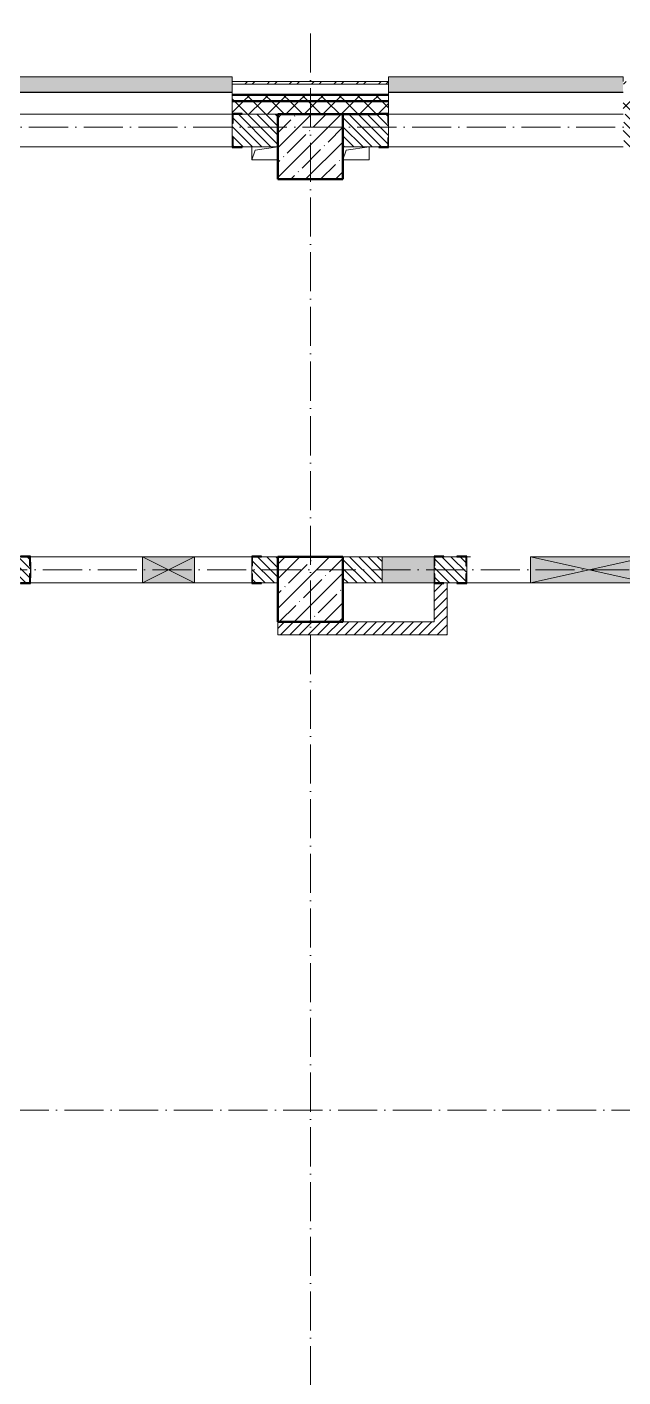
# Model space of a CAD drawing. Header units: millimetres. Extents: x 2294 to 908349, y -83289 to 219220.
# Drawn here: x 208009 to 212584, y 5806 to 16176 of the extents above; entities that cross this region are included whole.
import ezdxf

# ---------------------------------------------------------------- set-up
doc = ezdxf.new("R2010")
doc.units = ezdxf.units.MM
doc.linetypes.add('50_200_ШТРИХ_1Т_ш5_п1_п1_', pattern=[700, 500, -100, 0, -100])
for name, color, linetype, lineweight in [('A-DETL-GENF-OTLN', 7, 'Continuous', 9), ('A-GENM-____-MCUT', 7, 'Continuous', 25), ('A-GENM-____-OTLN', 7, 'Continuous', 9), ('A-GENM-____-OTLN-1', 7, 'Continuous', 25), ('A-GLAZ-____-OTLN', 7, 'Continuous', 9), ('A-WALL-____-MCUT-2', 7, 'Continuous', 50), ('A-WALL-____-MCUT-3', 7, 'Continuous', 9), ('A-WALL-____-OTLN', 7, 'Continuous', 9), ('A-WALL-____-PATT-1', 7, 'Continuous', 9), ('A-WALL-FNSH-MCUT-1', 7, 'Continuous', 9), ('I-WALL-____-OTLN', 7, 'Continuous', 9), ('S-COLS-____-MCUT', 7, 'Continuous', 50), ('S-COLS-____-OTLN', 7, 'Continuous', 9), ('S-GRID-____-OTLN-1', 7, '50_200_ШТРИХ_1Т_ш5_п1_п1_', 9)]:
    doc.layers.add(name, color=color, linetype=linetype, lineweight=lineweight)
doc.layers.add('A-GLAZ-____-OTLN-1', color=7, linetype='Continuous', lineweight=9, true_color=0xc0c0c0)
pattern_1 = [(45, (165583.51, 6025.28), (-70.71068, 70.71068), []), (135, (165583.51, 6025.28), (-70.71068, -70.71068), [])]
pattern_2 = [(135, (165583.507, 6025.276), (-35.35534, -35.35534), [])]
pattern_3 = [(45, (165583.507, 6025.276), (-35.35534, 35.35534), [])]

# ---------------------------------------------------------------- blocks, each defined once
blk = doc.blocks.new('3osi')
at = {"layer": 'S-GRID-____-OTLN-1', "color": 251, "ltscale": 0.6, "true_color": 0x636466}
for p, q in [((210183.5, 1542.7), (210183.5, 16175.8)), ((269657.9, 15406.3), (161153.7, 15406.3)), ((255902.3, 12006.3), (160914.7, 12006.3)), ((269510, 7856.3), (160914.7, 7856.3))]:
    blk.add_line(p, q, dxfattribs=at)
blk = doc.blocks.new('BSC_Колонна _Прямоугольная - 500х500-V109-АР1_План отверстий 3 этажа в осях 1-64_А-ГГ')
at = {"layer": 'S-COLS-____-OTLN'}
h = blk.add_hatch(dxfattribs=at)
h.set_pattern_fill('FP_132', color=256, style=0, pattern_type=2)
h.set_pattern_definition([(45, (-44600, -5831.04), (-114.04925, 114.04925), []), (45, (-44485.95, -5831.04), (-114.04925, 114.04925), [201.613, -40.323, 3.353, -36.97])])
h.paths.add_polyline_path([(-250, -250), (250, -250), (250, 250), (-250, 250)], flags=0)
at = {"layer": 'S-COLS-____-MCUT'}
for p, q in [((250, 250), (-250, 250)), ((-250, 250), (-250, -250)), ((250, -250), (250, 250)), ((-250, -250), (250, -250))]:
    blk.add_line(p, q, dxfattribs=at)
blk = doc.blocks.new('Фахверк_СКБ_Уголок - 250_2700-27497298-АР1_План отверстий 3 этажа в осях 1-64_А-ГГ')
at = {"layer": 'A-GENM-____-MCUT'}
for p, q in [((200, 181), (125, 181)), ((125, 181), (125, 106)), ((125, 106), (131, 106)), ((131, 106), (131, 175)), ((131, 175), (200, 175)), ((200, 175), (200, 181)), ((131, -6), (125, -6)), ((125, -6), (125, -81)), ((125, -81), (200, -81)), ((131, -75), (131, -6)), ((200, -75), (131, -75)), ((200, -81), (200, -75))]:
    blk.add_line(p, q, dxfattribs=at)
blk = doc.blocks.new('Фахверк_СКБ_Уголок - 200_3960_зеркало-28268689-АР1_План отверстий 3 этажа в осях 1-64_А-ГГ')
at = {"layer": 'A-GENM-____-MCUT'}
for p, q in [((200, 156), (125, 156)), ((125, 156), (125, 81)), ((131, 81), (131, 150)), ((131, 150), (200, 150)), ((200, 150), (200, 156)), ((125, 81), (131, 81)), ((131, 19), (125, 19)), ((125, 19), (125, -56)), ((131, -50), (131, 19)), ((125, -56), (200, -56)), ((200, -50), (131, -50)), ((200, -56), (200, -50))]:
    blk.add_line(p, q, dxfattribs=at)
blk = doc.blocks.new('154_Стойка_СКБ_Уголок - СМ-2480_200-28346303-АР1_План отверстий 3 этажа в осях 1-64_А-ГГ')
at = {"layer": 'A-GENM-____-MCUT'}
for p, q in [((125, 156), (125, 81)), ((200, 156), (125, 156)), ((131, 81), (131, 150)), ((131, 150), (200, 150)), ((200, 150), (200, 156)), ((125, 81), (131, 81)), ((131, 19), (125, 19)), ((125, 19), (125, -56)), ((131, -50), (131, 19)), ((125, -56), (200, -56)), ((200, -50), (131, -50)), ((200, -56), (200, -50))]:
    blk.add_line(p, q, dxfattribs=at)
blk = doc.blocks.new('Стойка_Влож_Полоса боковая - Полоса-28213942-АР1_План отверстий 3 этажа в осях 1-64_А-ГГ')
at = {"layer": 'A-GENM-____-OTLN'}
for p, q in [((-5, 60), (0, 60)), ((-5, -60), (-5, 60)), ((0, 31), (0, -31)), ((0, -60), (-5, -60))]:
    blk.add_line(p, q, dxfattribs=at)
blk = doc.blocks.new('Фахверк_СКБ_Уголок - 200_3960-28268576-АР1_План отверстий 3 этажа в осях 1-64_А-ГГ')
at = {"layer": 'A-GENM-____-MCUT'}
for p, q in [((200, 156), (125, 156)), ((125, 156), (125, 81)), ((131, 81), (131, 150)), ((131, 150), (200, 150)), ((200, 150), (200, 156)), ((125, 81), (131, 81)), ((131, 19), (125, 19)), ((125, 19), (125, -56)), ((131, -50), (131, 19)), ((125, -56), (200, -56)), ((200, -50), (131, -50)), ((200, -56), (200, -50))]:
    blk.add_line(p, q, dxfattribs=at)
blk = doc.blocks.new('AR_Отверстие Ниша - Лючок-32404390-АР1_План отверстий 3 этажа в осях 1-64_А-ГГ')
at = {"layer": 'A-GLAZ-____-OTLN'}
blk.add_hatch(color=256, dxfattribs=at).paths.add_polyline_path([(-200, 100), (-200, -100), (200, -100), (200, 100)], flags=0)
for p, q in [((200, 100), (-200, 100)), ((-200, 31), (-200, -31)), ((200, -100), (200, 100)), ((-200, -100), (200, -100))]:
    blk.add_line(p, q, dxfattribs=at)
blk = doc.blocks.new('AR_Отверстие прямоугольное _в плите_ - AR_Отверстие прямоугольное _в плите_-V180-АР1_План отверстий 3 этажа в осях 1-64_А-ГГ')
at = {"layer": 'A-GENM-____-OTLN'}
for p, q in [((-100, 50), (-100, -50)), ((-100, -50), (-75, 25)), ((-75, 25), (100, 50)), ((-100, -50), (100, -50))]:
    blk.add_line(p, q, dxfattribs=at)
blk = doc.blocks.new('AR_Отверстие прямоугольное _в плите_ - AR_Отверстие прямоугольное _в плите_-V181-АР1_План отверстий 3 этажа в осях 1-64_А-ГГ')
at = {"layer": 'A-GENM-____-OTLN'}
for p, q in [((-100, -50), (-75, 25)), ((-75, 25), (100, 50)), ((100, -50), (100, 50)), ((-100, -50), (100, -50))]:
    blk.add_line(p, q, dxfattribs=at)
blk = doc.blocks.new('Отлив_СКБ - Отлив витража_120_НВФ-31885687-АР1_План отверстий 3 этажа в осях 1-64_А-ГГ')
at = {"layer": 'A-GLAZ-____-OTLN-1'}
for points in [[(0, 0), (0, -2), (1800, -2), (1800, 0), (534, 0)], [(0, -2), (0, -120), (1800, -120), (1800, -2), (534, -2)]]:
    blk.add_hatch(color=256, dxfattribs=at).paths.add_polyline_path(points, flags=0)
at = {"layer": 'A-GLAZ-____-OTLN'}
for p, q in [((0, 0), (1800, 0)), ((1800, -2), (0, -2)), ((0, -120), (0, -83)), ((1800, -83), (1800, -120)), ((0, -120), (1800, -120))]:
    blk.add_line(p, q, dxfattribs=at)
blk = doc.blocks.new('AR_Отверстие прямоугольное _в стене__БезПР - AR_Отверстие прямоугольное _в стене__БезПР-36899640-АР1_План отверстий 3 этажа в осях 1-64_А-ГГ')
at = {"layer": 'A-GLAZ-____-OTLN'}
blk.add_hatch(color=256, dxfattribs=at).paths.add_polyline_path([(-450, 100), (-450, -100), (450, -100), (450, 100)], flags=0)
at = {"layer": 'A-DETL-GENF-OTLN'}
for p, q in [((-450, -100), (-450, 100)), ((-450, 100), (450, 100)), ((450, 100), (-450, -100)), ((-450, 100), (450, -100)), ((450, 100), (-450, 100)), ((-450, 100), (-450, -100)), ((450, 100), (450, -100)), ((450, -100), (450, 100)), ((450, -100), (-450, -100)), ((-450, -100), (450, -100))]:
    blk.add_line(p, q, dxfattribs=at)
at = {"layer": 'A-GLAZ-____-OTLN'}
blk.add_line((450, 100), (-450, 100), dxfattribs=at)
blk = doc.blocks.new('AR_Отверстие прямоугольное _в стене__БезПР - AR_Отверстие прямоугольное _в стене__БезПР-36428632-АР1_План отверстий 3 этажа в осях 1-64_А-ГГ')
at = {"layer": 'A-GLAZ-____-OTLN'}
blk.add_hatch(color=256, dxfattribs=at).paths.add_polyline_path([(-200, -100), (200, -100), (200, 100), (-200, 100)], flags=0)
at = {"layer": 'A-DETL-GENF-OTLN'}
for p, q in [((-200, -100), (-200, 100)), ((-200, 100), (200, 100)), ((200, 100), (-200, -100)), ((-200, 100), (200, -100)), ((200, 100), (-200, 100)), ((-200, 100), (-200, -100)), ((200, 100), (200, -100)), ((200, -100), (200, 100)), ((200, -100), (-200, -100)), ((-200, -100), (200, -100))]:
    blk.add_line(p, q, dxfattribs=at)
at = {"layer": 'A-GLAZ-____-OTLN'}
blk.add_line((200, 100), (-200, 100), dxfattribs=at)
blk = doc.blocks.new('3floor')
at = {"layer": 'A-WALL-____-PATT-1'}
h = blk.add_hatch(dxfattribs=at)
h.set_pattern_fill('FP_3', color=256, style=0, pattern_type=2)
h.set_pattern_definition([(45, (165583.51, 6025.28), (-85.53659, 85.53659), []), (45, (165640.53, 6025.28), (-85.53659, 85.53659), [])])
h.paths.add_polyline_path([(237449, 15736), (237449, 15756), (233584, 15756), (233584, 15736), (236268, 15736)], flags=0)
h.paths.add_polyline_path([(225664, 15736), (225784, 15736), (225784, 15756), (224584, 15756), (224584, 15736)], flags=0)
h.paths.add_polyline_path([(222129, 15736), (222784, 15736), (222784, 15756), (221584, 15756), (221584, 15736)], flags=0)
h.paths.add_polyline_path([(219784, 15736), (219784, 15756), (218584, 15756), (218584, 15736), (218594, 15736)], flags=0)
h.paths.add_polyline_path([(216784, 15736), (216784, 15756), (215584, 15756), (215584, 15736)], flags=0)
h.paths.add_polyline_path([(212584, 15736), (213784, 15736), (213784, 15756), (212584, 15756)], flags=0)
h.paths.add_polyline_path([(210784, 15736), (210784, 15756), (209584, 15756), (209584, 15736), (209756, 15736)], flags=0)
h.paths.add_polyline_path([(206584, 15736), (207784, 15736), (207784, 15756), (206584, 15756)], flags=0)
h.paths.add_polyline_path([(204784, 15736), (204784, 15756), (203919, 15756), (203919, 15736), (204454, 15736)], flags=0)
h = blk.add_hatch(dxfattribs=at)
h.set_pattern_fill('FP_1', color=256, style=0, pattern_type=2)
h.set_pattern_definition(pattern_1)
h.paths.add_polyline_path([(239934, 15606), (239934, 15656), (233584, 15656), (233584, 15606), (239803, 15606)], flags=0)
h.paths.add_polyline_path([(225664, 15606), (225784, 15606), (225784, 15656), (224584, 15656), (224584, 15606)], flags=0)
h.paths.add_polyline_path([(222784, 15606), (222784, 15656), (221584, 15656), (221584, 15606), (222129, 15606)], flags=0)
h.paths.add_polyline_path([(219784, 15606), (219784, 15656), (218584, 15656), (218584, 15606), (218594, 15606)], flags=0)
h.paths.add_polyline_path([(216784, 15606), (216784, 15656), (215584, 15656), (215584, 15606)], flags=0)
h.paths.add_polyline_path([(212584, 15606), (213784, 15606), (213784, 15656), (212584, 15656)], flags=0)
h.paths.add_polyline_path([(210784, 15606), (210784, 15656), (209584, 15656), (209584, 15606), (209756, 15606)], flags=0)
h.paths.add_polyline_path([(207784, 15606), (207784, 15656), (206584, 15656), (206584, 15606)], flags=0)
h.paths.add_polyline_path([(204454, 15606), (204784, 15606), (204784, 15656), (203384, 15656), (203384, 15606)], flags=0)
h.paths.add_polyline_path([(200384, 15606), (201584, 15606), (201584, 15656), (200384, 15656)], flags=0)
h.paths.add_polyline_path([(198584, 15606), (198584, 15656), (197384, 15656), (197384, 15606)], flags=0)
h.paths.add_polyline_path([(195584, 15606), (195584, 15656), (194384, 15656), (194384, 15606)], flags=0)
h.paths.add_polyline_path([(192584, 15606), (192584, 15656), (189414, 15656), (189414, 15606), (190314, 15606)], flags=0)
h = blk.add_hatch(dxfattribs=at)
h.set_pattern_fill('FP_1', color=256, style=0, pattern_type=2)
h.set_pattern_definition(pattern_1)
h.paths.add_polyline_path([(239934, 15506), (239934, 15606), (233584, 15606), (233584, 15512), (233659, 15512), (233659, 15506), (239803, 15506)], flags=0)
h.paths.add_polyline_path([(225664, 15506), (225709, 15506), (225709, 15512), (225784, 15512), (225784, 15606), (224584, 15606), (224584, 15512), (224659, 15512), (224659, 15506), (225434, 15506)], flags=0)
h.paths.add_polyline_path([(222709, 15506), (222709, 15512), (222784, 15512), (222784, 15606), (221584, 15606), (221584, 15512), (221659, 15512), (221659, 15506), (222129, 15506)], flags=0)
h.paths.add_polyline_path([(219709, 15506), (219709, 15512), (219784, 15512), (219784, 15606), (218584, 15606), (218584, 15512), (218659, 15512), (218659, 15506), (219434, 15506)], flags=0)
h.paths.add_polyline_path([(216709, 15506), (216709, 15512), (216784, 15512), (216784, 15606), (215584, 15606), (215584, 15512), (215659, 15512), (215659, 15506), (215934, 15506)], flags=0)
h.paths.add_polyline_path([(213709, 15506), (213709, 15512), (213784, 15512), (213784, 15606), (212584, 15606), (212584, 15512), (212659, 15512), (212659, 15506), (213291, 15506)], flags=0)
h.paths.add_polyline_path([(209659, 15506), (210709, 15506), (210709, 15512), (210784, 15512), (210784, 15606), (209584, 15606), (209584, 15512), (209659, 15512)], flags=0)
h.paths.add_polyline_path([(206934, 15506), (207709, 15506), (207709, 15512), (207784, 15512), (207784, 15606), (206584, 15606), (206584, 15512), (206659, 15512), (206659, 15506)], flags=0)
h.paths.add_polyline_path([(204454, 15506), (204709, 15506), (204709, 15512), (204784, 15512), (204784, 15606), (203384, 15606), (203384, 15506), (204434, 15506)], flags=0)
h.paths.add_polyline_path([(200919, 15506), (201509, 15506), (201509, 15512), (201584, 15512), (201584, 15606), (200384, 15606), (200384, 15506), (200884, 15506)], flags=0)
h.paths.add_polyline_path([(198509, 15506), (198509, 15512), (198584, 15512), (198584, 15606), (197384, 15606), (197384, 15512), (197459, 15512), (197459, 15506)], flags=0)
h.paths.add_polyline_path([(195509, 15506), (195509, 15512), (195584, 15512), (195584, 15606), (194384, 15606), (194384, 15506), (194884, 15506)], flags=0)
h.paths.add_polyline_path([(192509, 15506), (192509, 15512), (192584, 15512), (192584, 15606), (189414, 15606), (189414, 15506), (191884, 15506)], flags=0)
h = blk.add_hatch(dxfattribs=at)
h.set_pattern_fill('FP_6', color=256, style=0, pattern_type=2)
h.set_pattern_definition(pattern_2)
h.paths.add_polyline_path([(207778, 15256), (207778, 15325), (207784, 15325), (207784, 15437), (207778, 15437), (207778, 15506), (207434, 15506), (207434, 15256), (207709, 15256)], flags=0)
h.paths.add_polyline_path([(209756, 15256), (209934, 15256), (209934, 15506), (209590, 15506), (209590, 15437), (209584, 15437), (209584, 15325), (209590, 15325), (209590, 15256), (209659, 15256)], flags=0)
h = blk.add_hatch(dxfattribs=at)
h.set_pattern_fill('FP_6', color=256, style=0, pattern_type=2)
h.set_pattern_definition(pattern_2)
h.paths.add_polyline_path([(215934, 15256), (215934, 15506), (215590, 15506), (215590, 15437), (215584, 15437), (215584, 15325), (215590, 15325), (215590, 15256), (215659, 15256)], flags=0)
h.paths.add_polyline_path([(212590, 15256), (213778, 15256), (213778, 15325), (213784, 15325), (213784, 15437), (213778, 15437), (213778, 15506), (212590, 15506), (212590, 15437), (212584, 15437), (212584, 15325), (212590, 15325), (212590, 15258)], flags=0)
h.paths.add_polyline_path([(210434, 15256), (210778, 15256), (210778, 15325), (210784, 15325), (210784, 15437), (210778, 15437), (210778, 15506), (210434, 15506), (210434, 15360)], flags=0)
h = blk.add_hatch(dxfattribs=at)
h.set_pattern_fill('FP_6', color=256, style=0, pattern_type=2)
h.set_pattern_definition(pattern_2)
h.paths.add_polyline_path([(209756, 11906), (209934, 11906), (209934, 12106), (209740, 12106), (209740, 12037), (209734, 12037), (209734, 11975), (209740, 11975), (209740, 11906)], flags=0)
h.paths.add_polyline_path([(208028, 11906), (208028, 11975), (208034, 11975), (208034, 12037), (208028, 12037), (208028, 12106), (207434, 12106), (207434, 11906), (207989, 11906)], flags=0)
h = blk.add_hatch(dxfattribs=at)
h.set_pattern_fill('FP_6', color=256, style=0, pattern_type=2)
h.set_pattern_definition(pattern_2)
h.paths.add_polyline_path([(215934, 11906), (215934, 12106), (213190, 12106), (213190, 12037), (213184, 12037), (213184, 11975), (213190, 11975), (213190, 11906), (215059, 11906)], flags=0)
h.paths.add_polyline_path([(211378, 11906), (211378, 11975), (211384, 11975), (211384, 12037), (211378, 12037), (211378, 12106), (211140, 12106), (211140, 12037), (211134, 12037), (211134, 11975), (211140, 11975), (211140, 11906), (211309, 11906)], flags=0)
h.paths.add_polyline_path([(210434, 11906), (210734, 11906), (210734, 12106), (210434, 12106)], flags=0)
h = blk.add_hatch(dxfattribs=at)
h.set_pattern_fill('FP_5', color=256, style=0, pattern_type=2)
h.set_pattern_definition(pattern_3)
h.paths.add_polyline_path([(211209, 11606), (211234, 11606), (211234, 11906), (211209, 11906), (211209, 11900), (211134, 11900), (211134, 11606), (211140, 11606)], flags=0)
h = blk.add_hatch(dxfattribs=at)
h.set_pattern_fill('FP_5', color=256, style=0, pattern_type=2)
h.set_pattern_definition(pattern_3)
h.paths.add_polyline_path([(209934, 11506), (211234, 11506), (211234, 11606), (209934, 11606)], flags=0)
at = {"layer": 'S-COLS-____-OTLN'}
h = blk.add_hatch(dxfattribs=at)
h.set_pattern_fill('FP_38', color=256, style=0, pattern_type=2)
h.set_pattern_definition([(45, (165583.5, 6025.28), (-114.04925, 114.04925), []), (45, (165697.56, 6025.28), (-114.04925, 114.04925), [201.612, -40.322, 3.353, -36.97])])
h.paths.add_polyline_path([(209934, 15006), (210434, 15006), (210434, 15506), (209934, 15506), (209934, 15360)], flags=0)
at = {"layer": 'A-WALL-____-MCUT-2'}
for p, q in [((210784, 15656), (209584, 15656)), ((210784, 15606), (209584, 15606)), ((210434, 15506), (210709, 15506))]:
    blk.add_line(p, q, dxfattribs=at)
at = {"layer": 'A-WALL-____-MCUT-3'}
for p, q in [((210784, 15736), (209584, 15736)), ((209584, 15736), (209584, 15512)), ((210784, 15512), (210784, 15736)), ((210434, 15506), (209659, 15506)), ((209934, 15256), (209934, 15506)), ((210434, 15506), (210434, 15256)), ((209584, 15437), (209584, 15325)), ((210784, 15325), (210784, 15437)), ((209659, 15256), (209934, 15256)), ((210434, 15256), (210709, 15256)), ((209734, 12037), (209734, 11975)), ((209934, 12106), (209809, 12106)), ((210734, 12106), (210434, 12106)), ((211309, 12106), (211209, 12106)), ((211384, 11975), (211384, 12037)), ((209809, 11906), (209934, 11906)), ((210434, 11906), (210734, 11906)), ((211209, 11906), (211309, 11906))]:
    blk.add_line(p, q, dxfattribs=at)
at = {"layer": 'A-WALL-____-OTLN'}
for p, q in [((209584, 15506), (207784, 15506)), ((212584, 15506), (210784, 15506)), ((209584, 15256), (207784, 15256)), ((212584, 15256), (210784, 15256))]:
    blk.add_line(p, q, dxfattribs=at)
at = {"layer": 'A-WALL-FNSH-MCUT-1'}
for p, q in [((210784, 15756), (209584, 15756)), ((209584, 15756), (209584, 15736)), ((209584, 15736), (209584, 15736)), ((210784, 15736), (210784, 15756)), ((211134, 11900), (211134, 11606)), ((211234, 11506), (211234, 11906)), ((209934, 11606), (209934, 11506)), ((211134, 11606), (210434, 11606)), ((209934, 11506), (211234, 11506))]:
    blk.add_line(p, q, dxfattribs=at)
at = {"layer": 'I-WALL-____-OTLN'}
for p, q in [((208034, 12106), (208894, 12106)), ((209294, 12106), (209734, 12106)), ((211384, 12106), (211414, 12106)), ((208894, 11906), (208034, 11906)), ((209734, 11906), (209294, 11906)), ((211874, 11906), (211384, 11906))]:
    blk.add_line(p, q, dxfattribs=at)
at = {"layer": 'S-COLS-____-MCUT'}
for p, q in [((210434, 15506), (209934, 15506)), ((209934, 15506), (209934, 15006)), ((210434, 15006), (210434, 15506)), ((209934, 15006), (210434, 15006))]:
    blk.add_line(p, q, dxfattribs=at)
at = {"layer": 'A-GENM-____-OTLN'}
for name, p in [('AR_Отверстие прямоугольное _в плите_ - AR_Отверстие прямоугольное _в плите_-V180-АР1_План отверстий 3 этажа в осях 1-64_А-ГГ', (209834, 15206)), ('AR_Отверстие прямоугольное _в плите_ - AR_Отверстие прямоугольное _в плите_-V181-АР1_План отверстий 3 этажа в осях 1-64_А-ГГ', (210534, 15206))]:
    blk.add_blockref(name, p, dxfattribs=at)
at = {"layer": 'A-GENM-____-OTLN', "rotation": 180}
blk.add_blockref('Стойка_Влож_Полоса боковая - Полоса-28213942-АР1_План отверстий 3 этажа в осях 1-64_А-ГГ', (208034, 12006), dxfattribs=at)
at = {"layer": 'A-GENM-____-OTLN-1'}
for name, p in [('Фахверк_СКБ_Уголок - 250_2700-27497298-АР1_План отверстий 3 этажа в осях 1-64_А-ГГ', (209459, 15331)), ('Фахверк_СКБ_Уголок - 200_3960_зеркало-28268689-АР1_План отверстий 3 этажа в осях 1-64_А-ГГ', (209609, 11956)), ('Фахверк_СКБ_Уголок - 200_3960_зеркало-28268689-АР1_План отверстий 3 этажа в осях 1-64_А-ГГ', (211009, 11956))]:
    blk.add_blockref(name, p, dxfattribs=at)
at = {"layer": 'A-GENM-____-OTLN-1', "rotation": 180}
for name, p in [('Фахверк_СКБ_Уголок - 250_2700-27497298-АР1_План отверстий 3 этажа в осях 1-64_А-ГГ', (210909, 15431)), ('154_Стойка_СКБ_Уголок - СМ-2480_200-28346303-АР1_План отверстий 3 этажа в осях 1-64_А-ГГ', (208159, 12056)), ('Фахверк_СКБ_Уголок - 200_3960-28268576-АР1_План отверстий 3 этажа в осях 1-64_А-ГГ', (211509, 12056))]:
    blk.add_blockref(name, p, dxfattribs=at)
at = {"layer": 'A-GLAZ-____-OTLN', "rotation": 180}
for name, p in [('Отлив_СКБ - Отлив витража_120_НВФ-31885687-АР1_План отверстий 3 этажа в осях 1-64_А-ГГ', (209584, 15673)), ('Отлив_СКБ - Отлив витража_120_НВФ-31885687-АР1_План отверстий 3 этажа в осях 1-64_А-ГГ', (212584, 15673)), ('AR_Отверстие прямоугольное _в стене__БезПР - AR_Отверстие прямоугольное _в стене__БезПР-36428632-АР1_План отверстий 3 этажа в осях 1-64_А-ГГ', (209094, 12006)), ('AR_Отверстие Ниша - Лючок-32404390-АР1_План отверстий 3 этажа в осях 1-64_А-ГГ', (210934, 12006)), ('AR_Отверстие прямоугольное _в стене__БезПР - AR_Отверстие прямоугольное _в стене__БезПР-36899640-АР1_План отверстий 3 этажа в осях 1-64_А-ГГ', (212324, 12006))]:
    blk.add_blockref(name, p, dxfattribs=at)
at = {"layer": 'S-COLS-____-OTLN'}
blk.add_blockref('BSC_Колонна _Прямоугольная - 500х500-V109-АР1_План отверстий 3 этажа в осях 1-64_А-ГГ', (210184, 11856), dxfattribs=at)

msp = doc.modelspace()

# ---------------------------------------------------------------- block references
for name in ['3osi', '3floor']:
    msp.add_blockref(name, (0, 0))

doc.saveas('drawing.dxf')
